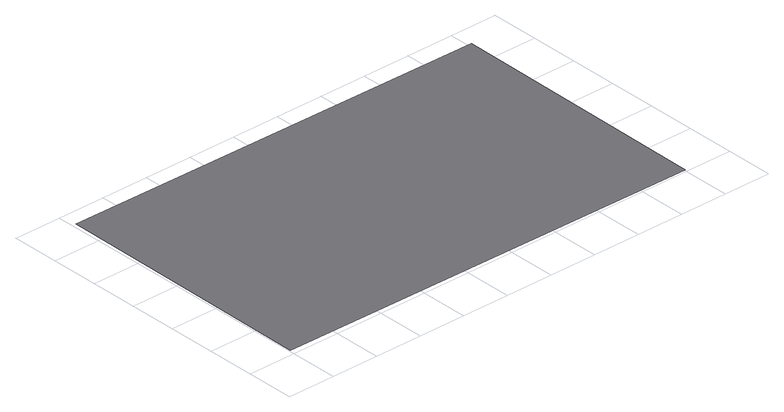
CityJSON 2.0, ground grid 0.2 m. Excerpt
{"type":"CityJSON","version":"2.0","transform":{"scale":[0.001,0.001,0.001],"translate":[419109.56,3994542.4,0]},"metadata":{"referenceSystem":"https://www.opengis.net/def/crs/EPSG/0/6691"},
"CityObjects":{
"road1":{"type":"Road","attributes":{"class":"1040","function":"9020","RoadStructureAttribute.sectionType":"9"},"geometry":[{"type":"MultiSurface","lod":"1","boundaries":[[[0,1,2,3]]]}]}
},
"vertices":[
[17,1134,0],[1817,1118,0],[1807,9,0],[7,25,0]
]}
